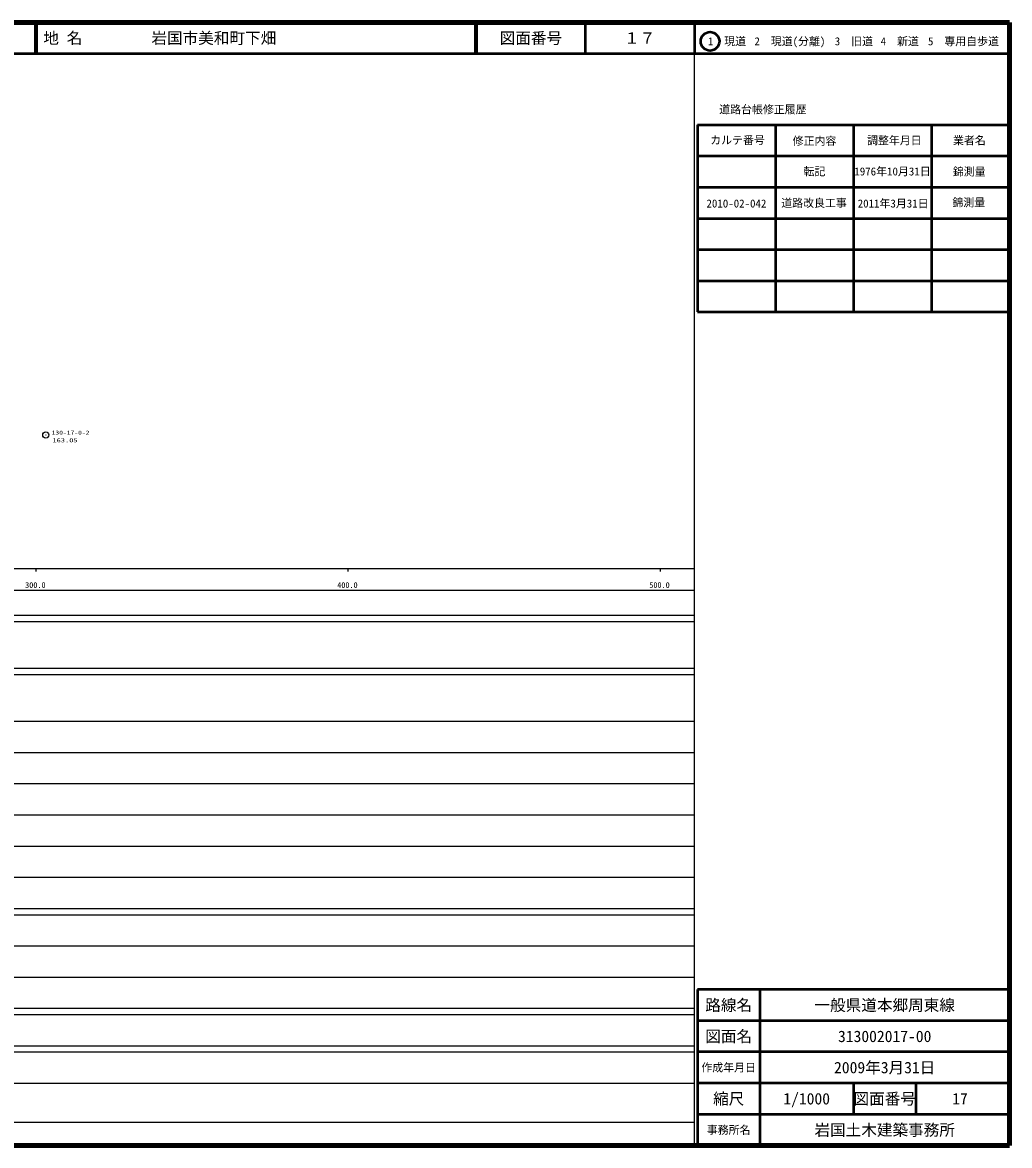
# Model space of a CAD drawing. Units: millimetres, scale not verified. Extents: x 40000 to 680000, y 20000 to 380000.
# Drawn here: x 363711 to 680000, y 20000 to 380000 of the extents above; entities that cross this region are included whole.
import ezdxf
from ezdxf.enums import TextEntityAlignment as Align

# ---------------------------------------------------------------- set-up
doc = ezdxf.new("R2010")
doc.units = ezdxf.units.MM
doc.header["$LTSCALE"] = 1000
for name, color, linetype, lineweight in [('M-BGD-HTXT', 7, 'Continuous', 13), ('M-TTL', 2, 'Continuous', 140), ('M-TTL-BAND', 7, 'Continuous', 25), ('M-TTL-FRAM', 2, 'Continuous', 50), ('M-TTL-LINE', 7, 'Continuous', 50)]:
    doc.layers.add(name, color=color, linetype=linetype, lineweight=lineweight)
doc.layers.add('M-BMK-SRVR', color=7, linetype='Continuous')
doc.layers.add('M-TTL-TXT', color=7, linetype='Continuous')
doc.styles.add('ＭＳ ゴシック', font='')
doc.styles.get('ＭＳ ゴシック').set_extended_font_data('MS Gothic')

# ---------------------------------------------------------------- blocks, each defined once
blk = doc.blocks.new('BUHIN5')
at = {"color": 3, "linetype": 'Continuous', "lineweight": 25}
for radius in [995, 30]:
    blk.add_circle((0, 0), radius, dxfattribs=at)

msp = doc.modelspace()

# ---------------------------------------------------------------- linework, layer by layer
at = {"layer": 'M-TTL'}
for p, q in [((680000, 380000), (40000, 380000)), ((680000, 20000), (680000, 380000)), ((40000, 20000), (680000, 20000))]:
    msp.add_line(p, q, dxfattribs=at)
at = {"layer": 'M-TTL-BAND'}
for p, q in [((579000, 20000), (579000, 370000)), ((40000, 205000), (579000, 205000)), ((368000, 205000), (368000, 204000)), ((468000, 205000), (468000, 204000)), ((568000, 205000), (568000, 204000)), ((68000, 198000), (579000, 198000)), ((40000, 190000), (579000, 190000)), ((40000, 188000), (579000, 188000)), ((40000, 173000), (579000, 173000)), ((40000, 171000), (579000, 171000)), ((40000, 156000), (579000, 156000)), ((46000, 146000), (579000, 146000)), ((52000, 136000), (579000, 136000)), ((46000, 126000), (579000, 126000)), ((52000, 116000), (579000, 116000)), ((46000, 106000), (579000, 106000)), ((40000, 96000), (579000, 96000)), ((40000, 94000), (579000, 94000)), ((49000, 84000), (579000, 84000)), ((40000, 74000), (579000, 74000)), ((40000, 64000), (579000, 64000)), ((40000, 62000), (579000, 62000)), ((40000, 52000), (579000, 52000)), ((40000, 50000), (579000, 50000)), ((40000, 40000), (579000, 40000)), ((68000, 27500), (579000, 27500))]:
    msp.add_line(p, q, dxfattribs=at)
at = {"layer": 'M-TTL-FRAM'}
for p, q in [((580000, 347197), (580000, 287197)), ((580000, 347197), (680000, 347197)), ((580000, 287197), (680000, 287197)), ((680000, 70000), (580000, 70000)), ((580000, 70000), (580000, 20000))]:
    msp.add_line(p, q, dxfattribs=at)
at = {"layer": 'M-TTL-LINE'}
for p, q in [((367750, 380000), (367750, 370000)), ((368250, 380000), (368250, 370000)), ((508747, 380000), (508747, 370000)), ((509247, 380000), (509247, 370000)), ((543997, 380000), (543997, 370000)), ((579000, 380000), (579000, 370000)), ((40000, 370000), (680000, 370000)), ((605000, 347197), (605000, 287197)), ((630000, 347197), (630000, 287197)), ((655000, 347197), (655000, 287197)), ((580000, 337197), (680000, 337197)), ((580000, 327197), (680000, 327197)), ((580000, 317197), (680000, 317197)), ((580000, 307197), (680000, 307197)), ((580000, 297197), (680000, 297197)), ((600000, 70000), (600000, 20000)), ((680000, 60000), (580000, 60000)), ((680000, 50000), (580000, 50000)), ((680000, 40000), (580000, 40000)), ((630000, 40000), (630000, 30000)), ((650000, 40000), (650000, 30000)), ((680000, 30000), (580000, 30000))]:
    msp.add_line(p, q, dxfattribs=at)
msp.add_circle((584031, 373958), 3000, dxfattribs=at)

# ---------------------------------------------------------------- block references
at = {"layer": 'M-BMK-SRVR', "rotation": 64.16251}
msp.add_blockref('BUHIN5', (371187, 247767), dxfattribs=at)

# ---------------------------------------------------------------- texts
at = {"layer": 'M-BGD-HTXT', "style": 'ＭＳ ゴシック'}
for s, width, p in [('130-17-0-2', 1.35, (373053, 247465)), ('163.05', 1.5, (373306, 245019))]:
    msp.add_text(s, height=1320, dxfattribs=dict(at, width=width)).set_placement(p, align=Align.BOTTOM_LEFT)
at = {"layer": 'M-TTL-BAND', "style": 'ＭＳ ゴシック'}
for s, p in [('300.0', (367844, 198195)), ('400.0', (467844, 198195)), ('500.0', (567844, 198195))]:
    msp.add_text(s, height=1833, dxfattribs=at).set_placement(p, align=Align.BOTTOM_CENTER)
at = {"layer": 'M-TTL-TXT', "style": 'ＭＳ ゴシック'}
for s, p in [('地 名', (370380, 375000)), ('岩国市美和町下畑', (405024, 375000))]:
    msp.add_text(s, height=3666, dxfattribs=at).set_placement(p, align=Align.MIDDLE_LEFT)
for s, height, p in [('図面番号', 3666, (526622, 375000)), ('１７', 3666, (561497, 375000)), ('1\u3000現道', 2566, (589448, 373958)), ('2\u3000現道(分離)', 2566, (609619, 373958)), ('3\u3000旧道', 2566, (630121, 373958)), ('4\u3000新道', 2566, (644824, 373958)), ('5\u3000専用自歩道', 2566, (665228, 373958)), ('道路台帳修正履歴', 2566, (600968, 352113)), ('カルテ番号', 2566, (592839, 342277)), ('修正内容', 2566, (617509, 342023)), ('調整年月日', 2566, (643089, 342197)), ('業者名', 2566, (667134, 342197)), ('転記', 2566, (617500, 332245)), ('1976年10月31日', 2566, (642500, 332245)), ('錦測量', 2566, (667077, 332189)), ('2010-02-042', 2566, (592489, 321966)), ('道路改良工事', 2566, (617360, 322126)), ('2011年3月31日', 2566, (642710, 321966)), ('錦測量', 2566, (666944, 322285)), ('路線名', 3666, (590000, 65000)), ('路線名', 3666, (590000, 65000)), ('一般県道本郷周東線', 3666, (640000, 65000)), ('図面名', 3666, (590000, 55000)), ('図面名', 3666, (590000, 55000)), ('313002017-00', 3666, (640000, 55000)), ('2009年3月31日', 3666, (640000, 45000)), ('作成年月日', 2566, (590000, 45000)), ('作成年月日', 2566, (590000, 45000)), ('縮尺', 3666, (590000, 35000)), ('縮尺', 3666, (590000, 35000)), ('1/1000', 3666, (615000, 35000)), ('図面番号', 3666, (640000, 35000)), ('図面番号', 3666, (640000, 35000)), ('17', 3666, (664125, 35000)), ('事務所名', 2566, (590000, 25000)), ('事務所名', 2566, (590000, 25000)), ('岩国土木建築事務所', 3666, (640000, 25000))]:
    msp.add_text(s, height=height, dxfattribs=at).set_placement(p, align=Align.MIDDLE_CENTER)

doc.saveas('drawing.dxf')
